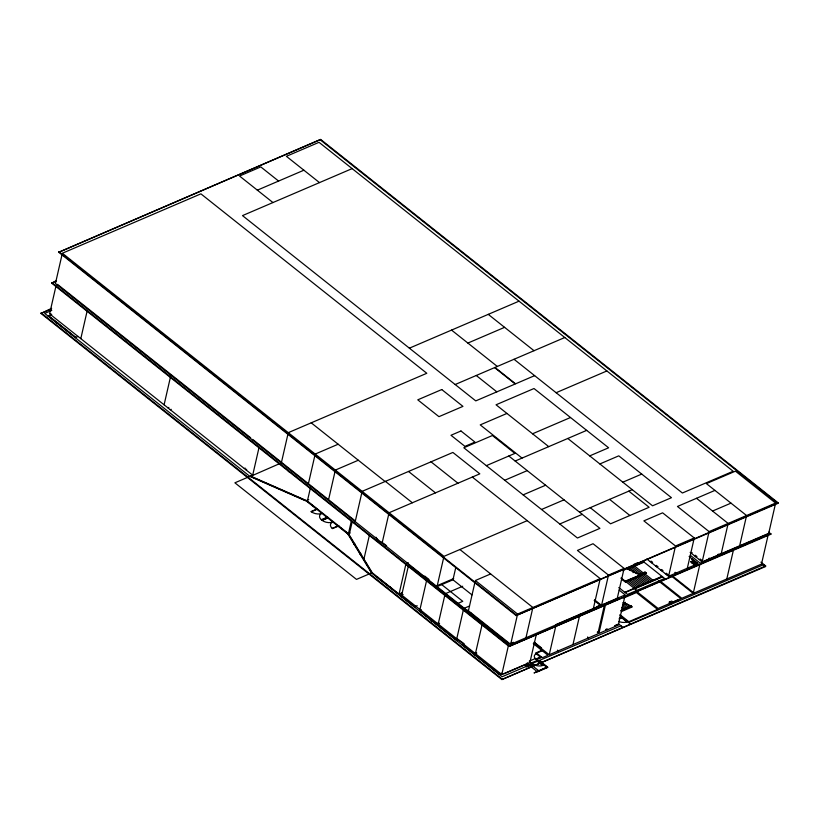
<?xml version="1.0" encoding="UTF-8"?>
<svg xmlns="http://www.w3.org/2000/svg" width="819" height="819" viewBox="0 0 819 819"><rect width="100%" height="100%" fill="white"/><g stroke="black" fill="none" stroke-linecap="round" stroke-linejoin="round"><path stroke-width="1.23" d="M694.758 563.022L695.751 563.81L694.287 564.445L693.294 563.656L694.758 563.022A1.792 1.054 12.9 0 0 693.785 561.691L692.188 561.169M760.902 562.141L765.663 565.929L765.53 566.543L501.873 679.565L40.95 313.452L51.638 308.313M768.969 532.043L770.833 534.254L509.06 646.467L51.669 283.159L56.501 280.528M58.743 252.272L320.659 139.435L778.05 502.743L777.907 503.357L516.134 615.581L58.743 252.272L320.659 139.435M62.08 254.453L55.426 283.507L466.175 609.766L467.68 610.196M55.979 286.015L49.601 313.861L252.692 475.184L259.07 447.328M80.805 338.646L87.183 310.8M164.097 404.811L170.751 375.747M281.327 462.94L287.991 433.886M308.261 484.336L314.916 455.272M51.761 310.421L44.728 313.431L249.887 476.382L306.767 501.32L307.391 501.054L310.442 487.725M328.419 500.348L335.084 471.294M351.494 520.341L348.444 533.66L307.391 501.054M414.895 606.684L372.256 572.768L349.191 534.787L352.252 521.498M355.211 521.621L361.865 492.567M363.933 559.06L369.482 534.848M382.135 543.017L388.8 513.953M408.364 566.001L401.699 595.065L501.781 674.549L529.893 662.499L536.271 634.653M419.952 609.561L426.607 580.497M443.693 557.555L437.029 586.619L453.45 579.586M438.196 624.058L444.86 594.993M455.743 567.68L452.968 579.791L471.959 594.881M456.746 638.779L463.4 609.725M475.071 581.725L468.417 610.779L510.657 644.328L597.031 607.299L596.437 606.838L600.184 605.231L594.195 600.47M475.429 653.634L482.094 624.569M501.781 674.549L508.435 645.495M509.06 646.467L770.976 533.63M516.134 615.581L778.05 502.743M501.873 679.565L765.663 565.929M510.657 644.328L517.588 614.055L600.214 578.634L472.317 477.057M525.962 637.766L532.893 607.493L459.899 549.518M549.232 654.75L556.162 624.477L604.739 603.654L597.809 633.926L549.232 654.75L534.06 642.7M572.972 644.573L579.903 614.301M593.273 608.906L600.214 578.634M594.543 599.795L601.555 605.364L608.486 575.092L624.109 568.396L593.058 543.734L577.436 550.429L608.486 575.092M617.178 598.669L624.109 568.396M624.917 596.089L618.263 625.153L598.904 633.456L605.835 603.183L625.204 594.881L619.225 590.141M646.826 558.988L668.58 576.269L675.235 547.205M694.256 537.96L675.511 545.997L643.867 520.864L662.612 512.827L694.256 537.96L687.325 568.232L668.58 576.269M699.876 564.322L693.222 593.386L671.426 576.074M690.171 552.354L702.159 561.875L709.09 531.603L775.624 503.081L735.452 471.16L706.398 483.619L746.58 515.53M721.211 553.705L728.152 523.433L696.508 498.3M726.801 578.992L733.732 548.72M739.649 545.802L746.304 516.738M775.347 504.289L768.693 533.353L702.159 561.875M250.184 476.515L280.139 463.411M651.177 561.404L652.323 562.254M656.48 565.612L657.585 566.461M661.578 569.737L662.97 570.567L661.998 571.048M666.431 573.484L667.516 574.354M695.464 555.517L696.57 556.357M700.317 559.367L701.422 560.216M690.98 561.691C692.639 560.155 695.71 565.325 691.615 561.844M257.35 190.162L303.89 170.209M51.669 283.159L56.357 281.152M352.139 168.612L242.496 215.612L475.757 400.89L515.192 383.988L494.584 367.618M40.95 313.452L51.495 308.927M48.116 316.124L51.71 314.578L50.389 313.534M56.951 323.136L57.576 322.87M57.238 323.372L57.862 323.106M66.073 330.385L66.697 330.118M66.37 330.62L66.994 330.354M75.194 337.633L78.01 336.425M167.926 407.852L168.868 407.442M170.28 409.715L171.222 409.316M409.377 348.177L519.031 301.167M467.884 343.069L504.596 327.334M288.268 432.667L426.801 373.28L200.901 193.847L62.367 253.235L443.97 556.347L527.211 520.659M244.308 468.519L245.239 468.12M245.782 469.686L246.714 469.287M455.149 384.531L564.793 337.52M249.887 476.382L234.889 482.811L356.49 579.402L371.529 572.952M315.192 454.064L338.155 444.226M534.633 375.645L515.581 383.814L494.983 367.455M335.36 470.075L358.312 460.237M506.941 413.441L480.231 424.887L522.031 458.087M556.121 392.711L606.889 370.956M308.743 499.57L306.398 500.573L250.553 476.095M316.329 508.916L316.953 508.65M317.25 508.886L311.005 511.558A7.852 4.638 12.9 0 0 321.918 513.359A7.852 4.638 12.9 0 0 321.601 519.973L327.846 517.301M311.292 511.793L316.922 509.387M362.141 491.349L452.887 452.446L479.821 473.843L389.076 512.745M321.304 519.737L326.924 517.332M328.143 517.536L321.887 520.208A7.852 4.638 12.9 0 0 332.811 522.01A7.852 4.638 12.9 0 0 332.483 528.624L338.738 525.952M322.184 520.444L327.805 518.038M532.545 433.783L570.505 417.506M332.197 528.388L337.817 525.982M338.401 526.453L339.025 526.177M486.332 465.653L514.916 453.398L492.403 435.513L463.82 447.768L577.436 538.011L599.928 528.368L508.824 456.009M515.161 461.036L586.691 430.364M306.767 501.32L347.819 533.927L350.03 532.985M504.729 480.262L527.221 470.618M381.111 542.198L382.77 542.751M589.721 455.886L608.619 447.788L534.008 388.523L496.048 404.791L548.74 446.642M385.964 546.058L386.588 545.792L383.497 543.335M523.126 494.871L545.618 485.227M599.877 463.953L618.775 455.845L671.457 497.696L652.559 505.804L567.792 438.472M408.323 562.766L405.978 563.769L399.048 594.041L402.559 592.536M377.037 577.385L377.661 577.119M541.523 509.479L564.015 499.846M622.829 482.186L641.727 474.088M389.25 587.08L389.875 586.813M389.547 587.315L390.172 587.049M579.617 512.233L632.248 489.67M428.347 579.719L428.972 579.453L424.703 576.064M559.776 523.976L582.268 514.342M400.767 595.464L403.091 594.471M401.76 597.02L402.385 596.754M402.057 597.256L402.682 596.99M436.302 586.035L453.706 578.572M490.653 573.945L475.348 580.507L517.588 614.055M414.271 606.961L417.188 605.712M445.137 593.785L462.704 586.25M421.416 609.827L419.748 610.544L457.278 640.356M419.42 611.046L420.045 610.779M714.936 490.397L677.456 506.47L709.09 531.603M458.077 603.337L462.766 601.33L441.717 584.612M431.633 620.751L432.258 620.485M431.93 620.986L432.555 620.72M463.677 608.507L469.533 605.999M436.527 623.873L438.851 622.88M437.264 624.457L439.588 623.464M471.509 613.236L470.884 613.503L508.415 643.314M712.55 511.046L730.978 503.142M444.144 630.691L444.768 630.415M444.441 630.917L445.065 630.65M633.988 564.291L637.397 562.837M456.654 640.622L458.21 639.956M622.542 570.628L643.458 561.66L664.649 578.49L627.477 594.43L618.806 587.54M627.385 568.908L643.744 561.895M627.774 569.103L644.041 562.131M650.173 561.65L651.228 561.199M651.555 562.745L652.61 562.295M461.803 644.717L464.148 643.714L457.053 638.646M655.466 565.857L656.521 565.407M638.902 574.59L645.096 571.938L646.56 573.105L625.481 582.145L621.682 579.125M656.848 566.953L657.903 566.502M639.291 574.784L645.075 572.307L645.956 573.013L625.491 581.777L620.884 578.112M625.214 581.183L645.352 572.911L625.511 581.408M691.123 553.112L692.178 552.661M660.626 569.952L661.67 569.502M694.461 555.753L695.505 555.302M695.833 556.848L696.887 556.398M692.239 558.967L691.697 559.193L697.041 563.441L693.396 564.997L693.908 565.407M692.464 559.142L697.491 563.513L694.143 565.315M473.761 653.449L476.085 652.446M474.498 654.033L476.822 653.04M474.017 654.412L474.641 654.146M474.314 654.647L474.938 654.381M665.407 573.75L666.461 573.3M699.313 559.612L700.368 559.162M624.825 592.332L661.998 576.392M625.122 592.557L662.295 576.627M666.779 574.846L667.833 574.395M634.786 588.779L662.581 576.863M700.695 560.708L701.75 560.257M694.973 563.8L694.676 563.687M513.4 642.27L508.712 644.277L408.64 564.793M719.205 554.023L717.761 554.545M601.555 605.364L617.802 598.402M623.597 598.034L636.383 592.557L657.575 609.387L628.828 621.703L619.922 614.629M486.527 664.352L487.151 664.086M486.824 664.588L487.448 664.322M621.59 609.868L630.794 605.927M620.976 610.493L631.183 606.121M621.089 610.81L631.572 606.306L632.309 606.899L621.263 611.629M540.786 648.044L534.653 642.792M541.001 648.218L541.554 647.983L534.183 642.127M535.984 653.593L536.762 653.255M619.533 617.946L621.723 617.014L619.963 615.612M537.059 653.49L536.281 653.818A6.542 3.87 12.9 0 0 536.005 659.336L541.472 656.992M619.031 618.888L622.317 617.485L630.405 623.914M529.248 661.158L535.677 658.404L536.998 659.459M499.037 674.293L501.535 673.218M597.266 632.155L598.32 631.705M535.718 659.1L540.397 657.094M671.836 601.013L669 602.231L670.157 602.293M605.579 629.483A5.231 3.092 12.9 0 0 606.91 629.125L607.063 629.053M615.243 625.521L616.727 624.887M540.99 657.565L541.769 657.227M617.802 624.784L614.69 625.757M503.798 673.863L528.009 663.492M526.197 666.062L529.32 664.721M531.572 664.117L502.129 676.74L371.591 573.054L347.819 533.927M620.986 625.788L531.275 663.892L533.333 665.519M628.644 622.512L763.902 564.526M624.252 602.692L625.47 602.344L624.846 603.941L626.074 603.593L631.572 606.306M348.413 534.899L349.201 534.817M353.992 544.082L354.781 544M354.156 544.348L354.944 544.266M359.817 553.675L360.606 553.593M359.981 553.941L360.769 553.859M365.643 563.267L366.431 563.185M365.806 563.533L366.595 563.452M371.468 572.85L372.256 572.768M691.113 561.65L692.116 561.22M250.368 476.31L263.923 482.248M264.312 482.422L277.856 488.359M278.245 488.523L291.799 494.471M292.188 494.635L305.548 500.491M626.996 568.714L632.36 571.365L633.578 571.007L632.954 572.614L634.182 572.266L639.68 574.979M320.516 140.049L777.907 503.357M768.836 532.657L770.833 534.254M488.257 314.363L534.029 350.716M319.492 182.606L286.384 156.306L319.021 142.311L733.159 471.253L682.391 493.007L514.035 359.285M761.516 563.359L765.53 566.543M278.593 181.06L260.79 166.912L239.547 176.024L272.952 202.559M451.556 330.098L497.317 366.451M628.818 491.144L649.129 507.268L610.544 523.812L590.233 507.678M709.817 558.589L709.07 558.189L709.653 558.66M476.238 375.491L496.836 391.851M690.274 555.262L700.153 563.114L768.406 533.855L761.475 564.127L681.817 598.269L660.452 581.295M689.107 556.48L698.095 563.615L687.161 568.304M609.602 499.375L629.913 515.509M675.194 572.358L676.074 573.054M675.04 572.42L675.921 573.126M672.983 576.351L694 593.048M658.466 580.876L680.876 598.669L658.077 608.445L635.667 590.653M644.84 573.843L652.938 580.272M634.674 566.144L643.058 572.809M677.446 600.143L669.318 603.623M677.129 600.276L678.306 601.218M643.284 574.518L651.381 580.947M633.107 566.82L641.502 573.484M641.717 575.184L649.815 581.613M631.551 567.485L639.936 574.15M640.161 575.849L648.249 582.278M629.985 568.151L636.752 573.535M638.595 576.525L646.693 582.954M628.429 568.826L630.405 570.403M637.039 577.19L645.126 583.619M669.635 603.49L670.812 604.432M635.472 577.866L643.57 584.295M633.916 578.531L642.004 584.961M632.35 579.197L640.448 585.626M630.784 579.872L638.881 586.302M629.227 580.538L637.315 586.967M627.661 581.214L635.759 587.643M621.57 578.275L625.808 581.644M626.105 581.879L634.193 588.308M634.49 588.544L636.844 590.417M626.504 603.808L629.739 606.377M622.829 602.804L628.173 607.043M622.89 604.76L626.617 607.718M622.256 606.162L625.051 608.384M621.631 607.575L623.494 609.06M431.019 461.824L457.954 483.22M621.416 617.147L627.303 621.826A7.852 4.638 12.9 0 1 618.703 621.396M621.693 617.751L626.985 621.959M618.253 623.617L622.757 627.19M408.527 471.468L435.462 492.854M606.91 629.125L607.8 629.637M587.704 637.172L588.595 637.878M587.551 637.243L588.431 637.94M385.411 481.377L412.346 502.764M311.22 422.829L385.104 481.511M58.886 251.658L516.277 614.967M557.411 650.163L558.445 650.798M533.302 643.621L541.799 650.378L535.401 653.122L541.134 657.677L536.844 659.52L537.725 660.227L530.538 663.308L529.658 662.602M539.537 660.708L547.921 667.372L537.459 671.856L529.074 665.192M539.219 660.841L547.317 667.27L534.039 672.962L546.713 667.168L538.912 660.974M537.254 660.421L537.991 661.005M536.947 660.554L542.977 665.356A7.852 4.638 12.9 0 1 532.053 663.554L531.316 662.97M537.366 661.281L542.669 665.489M57.514 284.367L250.665 437.796M252.661 439.373L281.224 462.09M281.951 462.674L308.149 483.486M308.886 484.07L328.317 499.498M329.054 500.081L355.098 520.771M51.802 282.535L509.203 645.853M531.009 663.103L531.746 663.687M530.784 664.455L539.178 671.119M527.252 662.888L529.187 664.424L525.747 665.898L524.569 664.967M529.033 664.496L529.617 664.956M525.9 665.827L526.494 666.297M526.259 666.4L531.101 664.322M525.952 666.533L526.535 667.004L532.002 664.659L531.418 664.189M307.074 501.187L316.646 508.783M338.718 526.32L348.136 533.793M48.741 315.858L75.819 337.367M462.428 644.451L499.662 674.017M48.434 315.991L57.258 323.003M57.555 323.239L66.38 330.252M66.677 330.487L75.512 337.5M377.344 577.252L389.568 586.947M389.854 587.182L402.068 596.887M402.364 597.123L414.578 606.828M419.727 610.913L431.951 620.618M432.237 620.853L444.461 630.548M444.748 630.784L456.961 640.489M462.121 644.584L474.334 654.279M474.621 654.514L486.844 664.219M487.131 664.455L499.355 674.15M41.093 312.838L502.016 678.951M375.993 537.223L379.197 542.495M348.802 534.858L354.392 544.041M354.545 544.307L360.217 553.634M360.37 553.9L366.042 563.226M366.195 563.492L371.867 572.809M690.919 561.916L691.4 562.714A1.792 1.054 12.9 0 0 693.294 563.656M289.394 472.051A7.852 4.638 12.9 0 1 287.5 469.625M441.758 389.547L417.762 399.836L438.953 416.666L462.95 406.378L441.758 389.547M460.974 430.989L450.982 435.268L464.957 446.375L474.959 442.086L460.974 430.989M542.239 650.726L536.619 653.142L542.362 657.698L547.983 655.282L542.239 650.726"/></g></svg>
